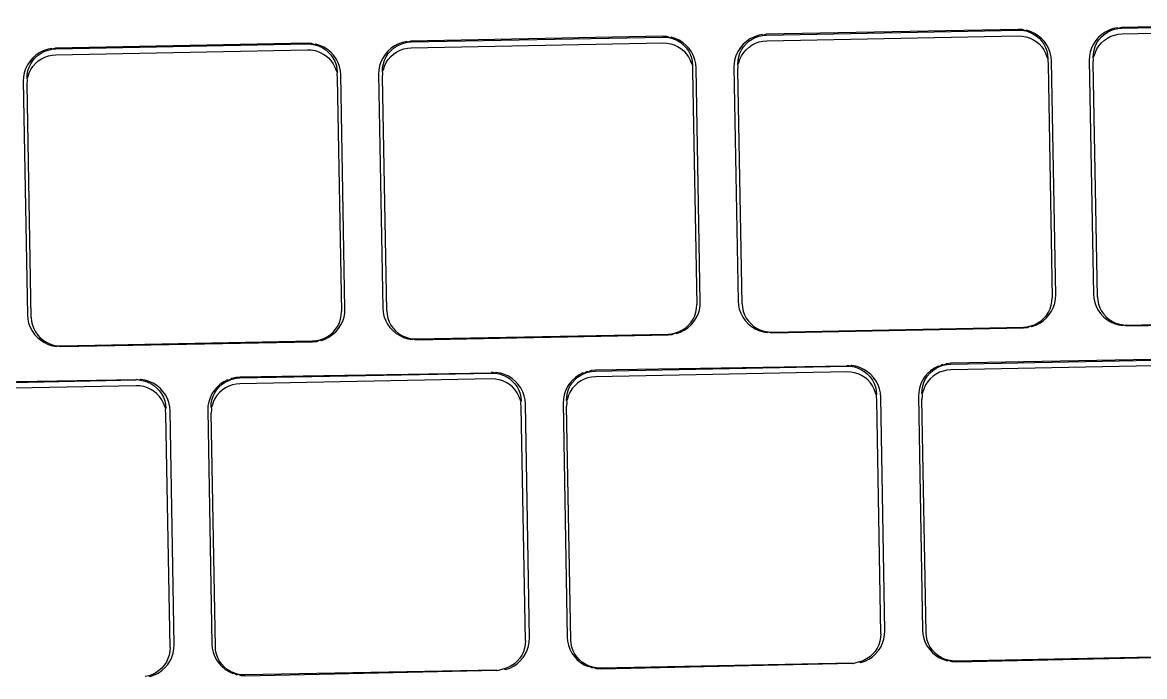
# Model space of a CAD drawing. Header units: millimetres. Extents: x -9564 to 100156, y -26854 to 24346.
# Drawn here: x 67026.3 to 67079, y -2997.9 to -2967.2 of the extents above; entities that cross this region are included whole.
import ezdxf

# ---------------------------------------------------------------- set-up
doc = ezdxf.new("R2010")
doc.units = ezdxf.units.MM
doc.header["$LTSCALE"] = 100
doc.layers.add('Muebles', color=112, linetype='Continuous')

msp = doc.modelspace()

# ---------------------------------------------------------------- linework, layer by layer
at = {"layer": 'Muebles'}
for p, q in [((67089.721, -2967.238), (67077.904, -2967.468)), ((67077.921, -2967.503), (67089.726, -2967.273)), ((67056.369, -2967.888), (67044.552, -2968.118)), ((67056.566, -2967.897), (67056.369, -2967.888)), ((67056.727, -2967.962), (67056.566, -2967.897)), ((67060.833, -2967.853), (67060.642, -2967.921)), ((67060.719, -2967.941), (67060.889, -2967.881)), ((67061.031, -2967.81), (67060.833, -2967.853)), ((67060.889, -2967.881), (67061.064, -2967.843)), ((67061.064, -2967.843), (67061.031, -2967.81)), ((67061.228, -2967.793), (67061.064, -2967.843)), ((67061.064, -2967.843), (67061.243, -2967.828)), ((67073.045, -2967.563), (67061.228, -2967.793)), ((67061.243, -2967.828), (67073.049, -2967.598)), ((67061.248, -2968.101), (67073.053, -2967.871)), ((67073.242, -2967.572), (67073.045, -2967.563)), ((67073.049, -2967.598), (67073.228, -2967.606)), ((67073.053, -2967.871), (67073.233, -2967.879)), ((67073.228, -2967.606), (67073.405, -2967.637)), ((67073.233, -2967.879), (67073.41, -2967.91)), ((67073.405, -2967.637), (67073.242, -2967.572)), ((67073.442, -2967.607), (67073.405, -2967.637)), ((67073.405, -2967.637), (67073.576, -2967.691)), ((67073.635, -2967.667), (67073.442, -2967.607)), ((67073.576, -2967.691), (67073.738, -2967.766)), ((67073.818, -2967.752), (67073.635, -2967.667)), ((67073.738, -2967.766), (67073.889, -2967.861)), ((67073.989, -2967.86), (67073.818, -2967.752)), ((67073.889, -2967.861), (67074.027, -2967.975)), ((67074.144, -2967.988), (67073.989, -2967.86)), ((67076.97, -2967.802), (67076.82, -2967.936)), ((67076.957, -2967.918), (67077.09, -2967.799)), ((67077.137, -2967.687), (67076.97, -2967.802)), ((67077.09, -2967.799), (67077.237, -2967.697)), ((67077.317, -2967.596), (67077.137, -2967.687)), ((67077.237, -2967.697), (67077.397, -2967.616)), ((67077.242, -2967.97), (67077.402, -2967.889)), ((67077.509, -2967.528), (67077.317, -2967.596)), ((67077.397, -2967.616), (67077.566, -2967.556)), ((67077.402, -2967.889), (67077.571, -2967.829)), ((67077.707, -2967.485), (67077.509, -2967.528)), ((67077.566, -2967.556), (67077.742, -2967.518)), ((67077.571, -2967.829), (67077.747, -2967.791)), ((67077.742, -2967.518), (67077.707, -2967.485)), ((67077.904, -2967.468), (67077.742, -2967.518)), ((67077.742, -2967.518), (67077.921, -2967.503)), ((67077.747, -2967.791), (67077.926, -2967.776)), ((67077.926, -2967.776), (67089.731, -2967.546)), ((67039.693, -2968.213), (67027.876, -2968.443)), ((67027.888, -2968.478), (67039.693, -2968.248)), ((67039.89, -2968.222), (67039.693, -2968.213)), ((67039.693, -2968.248), (67039.872, -2968.256)), ((67039.872, -2968.256), (67040.049, -2968.287)), ((67040.049, -2968.287), (67039.89, -2968.222)), ((67040.09, -2968.257), (67040.049, -2968.287)), ((67040.049, -2968.287), (67040.22, -2968.341)), ((67040.283, -2968.317), (67040.09, -2968.257)), ((67040.22, -2968.341), (67040.383, -2968.416)), ((67040.466, -2968.402), (67040.283, -2968.317)), ((67040.383, -2968.416), (67040.534, -2968.511)), ((67040.637, -2968.51), (67040.466, -2968.402)), ((67043.785, -2968.338), (67043.619, -2968.452)), ((67043.734, -2968.449), (67043.882, -2968.348)), ((67043.966, -2968.246), (67043.785, -2968.338)), ((67043.882, -2968.348), (67044.042, -2968.266)), ((67044.157, -2968.178), (67043.966, -2968.246)), ((67044.042, -2968.266), (67044.211, -2968.206)), ((67044.355, -2968.135), (67044.157, -2968.178)), ((67044.211, -2968.206), (67044.386, -2968.168)), ((67044.386, -2968.168), (67044.355, -2968.135)), ((67044.552, -2968.118), (67044.386, -2968.168)), ((67044.386, -2968.168), (67044.565, -2968.153)), ((67044.565, -2968.153), (67056.371, -2967.923)), ((67044.57, -2968.426), (67056.376, -2968.196)), ((67056.371, -2967.923), (67056.55, -2967.931)), ((67056.376, -2968.196), (67056.555, -2968.204)), ((67056.55, -2967.931), (67056.727, -2967.962)), ((67056.555, -2968.204), (67056.732, -2968.235)), ((67056.766, -2967.932), (67056.727, -2967.962)), ((67056.727, -2967.962), (67056.898, -2968.016)), ((67056.732, -2968.235), (67056.903, -2968.289)), ((67056.959, -2967.992), (67056.766, -2967.932)), ((67056.898, -2968.016), (67057.061, -2968.091)), ((67056.903, -2968.289), (67057.065, -2968.364)), ((67057.142, -2968.077), (67056.959, -2967.992)), ((67057.061, -2968.091), (67057.212, -2968.186)), ((67057.065, -2968.364), (67057.217, -2968.459)), ((67057.313, -2968.185), (67057.142, -2968.077)), ((67057.212, -2968.186), (67057.349, -2968.3)), ((67057.468, -2968.313), (67057.313, -2968.185)), ((67057.349, -2968.3), (67057.47, -2968.431)), ((67057.604, -2968.461), (67057.468, -2968.313)), ((67060.013, -2968.414), (67059.904, -2968.582)), ((67060.144, -2968.261), (67060.013, -2968.414)), ((67060.066, -2968.527), (67060.163, -2968.378)), ((67060.294, -2968.127), (67060.144, -2968.261)), ((67060.163, -2968.378), (67060.279, -2968.243)), ((67060.279, -2968.243), (67060.412, -2968.124)), ((67060.284, -2968.516), (67060.417, -2968.397)), ((67060.461, -2968.013), (67060.294, -2968.127)), ((67060.412, -2968.124), (67060.56, -2968.022)), ((67060.417, -2968.397), (67060.565, -2968.296)), ((67060.642, -2967.921), (67060.461, -2968.013)), ((67060.56, -2968.022), (67060.719, -2967.941)), ((67060.565, -2968.296), (67060.724, -2968.214)), ((67060.724, -2968.214), (67060.893, -2968.154)), ((67060.893, -2968.154), (67061.069, -2968.116)), ((67061.069, -2968.116), (67061.248, -2968.101)), ((67073.41, -2967.91), (67073.581, -2967.964)), ((67073.581, -2967.964), (67073.743, -2968.039)), ((67073.743, -2968.039), (67073.894, -2968.134)), ((67073.894, -2968.134), (67074.031, -2968.248)), ((67074.027, -2967.975), (67074.147, -2968.105)), ((67074.031, -2968.248), (67074.152, -2968.379)), ((67074.28, -2968.136), (67074.144, -2967.988)), ((67074.147, -2968.105), (67074.25, -2968.251)), ((67074.152, -2968.379), (67074.255, -2968.524)), ((67074.25, -2968.251), (67074.332, -2968.408)), ((67074.395, -2968.299), (67074.28, -2968.136)), ((67074.332, -2968.408), (67074.393, -2968.574)), ((67074.488, -2968.476), (67074.395, -2968.299)), ((67076.58, -2968.257), (67076.494, -2968.437)), ((67076.689, -2968.089), (67076.58, -2968.257)), ((67076.612, -2968.531), (67076.667, -2968.362)), ((67076.667, -2968.362), (67076.744, -2968.202)), ((67076.82, -2967.936), (67076.689, -2968.089)), ((67076.744, -2968.202), (67076.841, -2968.053)), ((67076.748, -2968.475), (67076.846, -2968.326)), ((67076.841, -2968.053), (67076.957, -2967.918)), ((67076.846, -2968.326), (67076.962, -2968.191)), ((67076.962, -2968.191), (67077.095, -2968.072)), ((67077.095, -2968.072), (67077.242, -2967.97)), ((67026.792, -2968.911), (67026.662, -2969.064)), ((67026.943, -2968.777), (67026.792, -2968.911)), ((67026.807, -2969.028), (67026.924, -2968.893)), ((67026.924, -2968.893), (67027.057, -2968.774)), ((67027.109, -2968.663), (67026.943, -2968.777)), ((67027.057, -2968.774), (67027.204, -2968.673)), ((67027.061, -2969.047), (67027.209, -2968.946)), ((67027.29, -2968.571), (67027.109, -2968.663)), ((67027.204, -2968.673), (67027.364, -2968.591)), ((67027.209, -2968.946), (67027.369, -2968.864)), ((67027.481, -2968.503), (67027.29, -2968.571)), ((67027.364, -2968.591), (67027.533, -2968.531)), ((67027.369, -2968.864), (67027.538, -2968.804)), ((67027.679, -2968.46), (67027.481, -2968.503)), ((67027.533, -2968.531), (67027.709, -2968.493)), ((67027.538, -2968.804), (67027.713, -2968.766)), ((67027.709, -2968.493), (67027.679, -2968.46)), ((67027.876, -2968.443), (67027.709, -2968.493)), ((67027.709, -2968.493), (67027.888, -2968.478)), ((67027.713, -2968.766), (67027.892, -2968.751)), ((67027.892, -2968.751), (67039.698, -2968.521)), ((67039.698, -2968.521), (67039.877, -2968.529)), ((67039.877, -2968.529), (67040.054, -2968.56)), ((67040.054, -2968.56), (67040.225, -2968.614)), ((67040.225, -2968.614), (67040.388, -2968.689)), ((67040.388, -2968.689), (67040.539, -2968.784)), ((67040.534, -2968.511), (67040.671, -2968.625)), ((67040.539, -2968.784), (67040.676, -2968.898)), ((67040.792, -2968.638), (67040.637, -2968.51)), ((67040.671, -2968.625), (67040.792, -2968.756)), ((67040.676, -2968.898), (67040.797, -2969.029)), ((67040.928, -2968.786), (67040.792, -2968.638)), ((67040.792, -2968.756), (67040.894, -2968.901)), ((67040.894, -2968.901), (67040.976, -2969.058)), ((67041.043, -2968.949), (67040.928, -2968.786)), ((67041.136, -2969.126), (67041.043, -2968.949)), ((67043.228, -2968.907), (67043.142, -2969.087)), ((67043.338, -2968.739), (67043.228, -2968.907)), ((67043.311, -2969.012), (67043.388, -2968.852)), ((67043.468, -2968.586), (67043.338, -2968.739)), ((67043.388, -2968.852), (67043.485, -2968.703)), ((67043.619, -2968.452), (67043.468, -2968.586)), ((67043.485, -2968.703), (67043.601, -2968.568)), ((67043.49, -2968.976), (67043.606, -2968.841)), ((67043.601, -2968.568), (67043.734, -2968.449)), ((67043.606, -2968.841), (67043.739, -2968.722)), ((67043.739, -2968.722), (67043.887, -2968.621)), ((67043.887, -2968.621), (67044.047, -2968.539)), ((67044.047, -2968.539), (67044.216, -2968.479)), ((67044.216, -2968.479), (67044.391, -2968.441)), ((67044.391, -2968.441), (67044.57, -2968.426)), ((67057.217, -2968.459), (67057.354, -2968.573)), ((67057.354, -2968.573), (67057.474, -2968.704)), ((67057.47, -2968.431), (67057.572, -2968.576)), ((67057.474, -2968.704), (67057.577, -2968.849)), ((67057.572, -2968.576), (67057.654, -2968.733)), ((67057.577, -2968.849), (67057.659, -2969.006)), ((67057.719, -2968.624), (67057.604, -2968.461)), ((67057.654, -2968.733), (67057.715, -2968.899)), ((67057.715, -2968.899), (67057.753, -2969.072)), ((67057.812, -2968.801), (67057.719, -2968.624)), ((67057.88, -2968.988), (67057.812, -2968.801)), ((67059.818, -2968.762), (67059.756, -2968.952)), ((67059.904, -2968.582), (67059.818, -2968.762)), ((67059.902, -2969.03), (67059.934, -2968.856)), ((67059.934, -2968.856), (67059.989, -2968.687)), ((67059.989, -2968.687), (67060.066, -2968.527)), ((67059.994, -2968.96), (67060.071, -2968.8)), ((67060.071, -2968.8), (67060.168, -2968.651)), ((67060.168, -2968.651), (67060.284, -2968.516)), ((67074.255, -2968.524), (67074.337, -2968.681)), ((67074.337, -2968.681), (67074.397, -2968.847)), ((67074.393, -2968.574), (67074.431, -2968.747)), ((67074.397, -2968.847), (67074.446, -2968.923)), ((67074.431, -2968.747), (67074.446, -2968.923)), ((67074.446, -2968.923), (67074.436, -2969.02)), ((67074.556, -2968.663), (67074.488, -2968.476)), ((67074.599, -2968.858), (67074.556, -2968.663)), ((67074.615, -2969.051), (67074.599, -2968.858)), ((67076.396, -2968.823), (67076.386, -2969.016)), ((67076.432, -2968.627), (67076.396, -2968.823)), ((67076.494, -2968.437), (67076.432, -2968.627)), ((67076.572, -2968.881), (67076.58, -2968.705)), ((67076.572, -2968.881), (67076.617, -2968.804)), ((67076.585, -2968.978), (67076.572, -2968.881)), ((67076.58, -2968.705), (67076.612, -2968.531)), ((67076.617, -2968.804), (67076.672, -2968.635)), ((67076.672, -2968.635), (67076.748, -2968.475)), ((67026.466, -2969.412), (67026.404, -2969.602)), ((67026.552, -2969.232), (67026.466, -2969.412)), ((67026.662, -2969.064), (67026.552, -2969.232)), ((67026.579, -2969.506), (67026.634, -2969.337)), ((67026.634, -2969.337), (67026.71, -2969.177)), ((67026.638, -2969.61), (67026.715, -2969.45)), ((67026.71, -2969.177), (67026.807, -2969.028)), ((67026.715, -2969.45), (67026.812, -2969.301)), ((67026.812, -2969.301), (67026.928, -2969.166)), ((67026.928, -2969.166), (67027.061, -2969.047)), ((67040.797, -2969.029), (67040.899, -2969.174)), ((67040.899, -2969.174), (67040.981, -2969.331)), ((67040.976, -2969.058), (67041.037, -2969.224)), ((67040.981, -2969.331), (67041.042, -2969.497)), ((67041.037, -2969.224), (67041.075, -2969.397)), ((67041.075, -2969.397), (67041.09, -2969.573)), ((67041.204, -2969.313), (67041.136, -2969.126)), ((67041.247, -2969.508), (67041.204, -2969.313)), ((67043.044, -2969.473), (67043.034, -2969.666)), ((67043.08, -2969.277), (67043.044, -2969.473)), ((67043.142, -2969.087), (67043.08, -2969.277)), ((67043.216, -2969.532), (67043.225, -2969.355)), ((67043.216, -2969.532), (67043.261, -2969.454)), ((67043.225, -2969.355), (67043.257, -2969.181)), ((67043.257, -2969.181), (67043.311, -2969.012)), ((67043.261, -2969.454), (67043.316, -2969.285)), ((67043.316, -2969.285), (67043.393, -2969.125)), ((67043.393, -2969.125), (67043.49, -2968.976)), ((67057.659, -2969.006), (67057.72, -2969.172)), ((67057.72, -2969.172), (67057.768, -2969.248)), ((67057.753, -2969.072), (67057.768, -2969.248)), ((67057.768, -2969.248), (67057.758, -2969.345)), ((67057.758, -2969.345), (67057.773, -2969.521)), ((67057.923, -2969.183), (67057.88, -2968.988)), ((67057.939, -2969.376), (67057.923, -2969.183)), ((67058.133, -2980.347), (67057.939, -2969.376)), ((67059.72, -2969.148), (67059.71, -2969.341)), ((67059.71, -2969.341), (67059.904, -2980.313)), ((67059.756, -2968.952), (67059.72, -2969.148)), ((67059.894, -2969.206), (67059.902, -2969.03)), ((67059.894, -2969.206), (67059.939, -2969.129)), ((67059.907, -2969.303), (67059.894, -2969.206)), ((67059.899, -2969.479), (67059.907, -2969.303)), ((67059.939, -2969.129), (67059.994, -2968.96)), ((67074.436, -2969.02), (67074.45, -2969.196)), ((67074.45, -2969.196), (67074.644, -2980.156)), ((67074.809, -2980.022), (67074.615, -2969.051)), ((67076.386, -2969.016), (67076.58, -2979.988)), ((67076.576, -2969.154), (67076.585, -2968.978)), ((67076.77, -2980.115), (67076.576, -2969.154)), ((67026.368, -2969.798), (67026.359, -2969.991)), ((67026.359, -2969.991), (67026.552, -2980.963)), ((67026.404, -2969.602), (67026.368, -2969.798)), ((67026.538, -2969.857), (67026.547, -2969.68)), ((67026.538, -2969.857), (67026.584, -2969.779)), ((67026.552, -2969.953), (67026.538, -2969.857)), ((67026.543, -2970.13), (67026.552, -2969.953)), ((67026.547, -2969.68), (67026.579, -2969.506)), ((67026.584, -2969.779), (67026.638, -2969.61)), ((67041.042, -2969.497), (67041.09, -2969.573)), ((67041.09, -2969.573), (67041.08, -2969.67)), ((67041.08, -2969.67), (67041.095, -2969.846)), ((67041.095, -2969.846), (67041.288, -2980.806)), ((67041.264, -2969.701), (67041.247, -2969.508)), ((67041.457, -2980.672), (67041.264, -2969.701)), ((67043.034, -2969.666), (67043.228, -2980.638)), ((67043.229, -2969.628), (67043.216, -2969.532)), ((67043.221, -2969.805), (67043.229, -2969.628)), ((67043.414, -2980.765), (67043.221, -2969.805)), ((67057.773, -2969.521), (67057.966, -2980.481)), ((67060.092, -2980.44), (67059.899, -2969.479)), ((67026.736, -2981.09), (67026.543, -2970.13)), ((67076.58, -2979.988), (67076.596, -2980.18)), ((67057.957, -2980.658), (67057.966, -2980.481)), ((67058.124, -2980.54), (67058.133, -2980.347)), ((67059.904, -2980.313), (67059.92, -2980.505)), ((67059.92, -2980.505), (67059.963, -2980.7)), ((67060.092, -2980.44), (67060.107, -2980.616)), ((67074.548, -2980.676), (67074.603, -2980.507)), ((67074.603, -2980.507), (67074.635, -2980.333)), ((67074.635, -2980.333), (67074.644, -2980.156)), ((67074.702, -2980.601), (67074.763, -2980.411)), ((67074.763, -2980.411), (67074.8, -2980.215)), ((67074.8, -2980.215), (67074.809, -2980.022)), ((67076.596, -2980.18), (67076.639, -2980.375)), ((67076.639, -2980.375), (67076.707, -2980.562)), ((67076.77, -2980.115), (67076.785, -2980.291)), ((67076.785, -2980.291), (67076.823, -2980.464)), ((67076.823, -2980.464), (67076.883, -2980.63)), ((67026.552, -2980.963), (67026.568, -2981.155)), ((67041.248, -2981.157), (67041.28, -2980.983)), ((67041.28, -2980.983), (67041.288, -2980.806)), ((67041.35, -2981.251), (67041.412, -2981.061)), ((67041.412, -2981.061), (67041.448, -2980.865)), ((67041.448, -2980.865), (67041.457, -2980.672)), ((67043.228, -2980.638), (67043.244, -2980.83)), ((67043.244, -2980.83), (67043.287, -2981.025)), ((67043.287, -2981.025), (67043.356, -2981.212)), ((67043.414, -2980.765), (67043.429, -2980.941)), ((67043.429, -2980.941), (67043.467, -2981.114)), ((67057.794, -2981.161), (67057.871, -2981.001)), ((67057.871, -2981.001), (67057.925, -2980.832)), ((67057.925, -2980.832), (67057.957, -2980.658)), ((67057.94, -2981.107), (67058.026, -2980.926)), ((67058.026, -2980.926), (67058.088, -2980.736)), ((67058.088, -2980.736), (67058.124, -2980.54)), ((67059.963, -2980.7), (67060.031, -2980.887)), ((67060.031, -2980.887), (67060.124, -2981.064)), ((67060.107, -2980.616), (67060.145, -2980.789)), ((67060.145, -2980.789), (67060.206, -2980.955)), ((67060.206, -2980.955), (67060.288, -2981.112)), ((67074.258, -2981.12), (67074.375, -2980.985)), ((67074.375, -2980.985), (67074.472, -2980.836)), ((67074.375, -2981.102), (67074.506, -2980.949)), ((67074.472, -2980.836), (67074.548, -2980.676)), ((67074.506, -2980.949), (67074.615, -2980.782)), ((67074.615, -2980.782), (67074.702, -2980.601)), ((67076.707, -2980.562), (67076.8, -2980.739)), ((67076.8, -2980.739), (67076.915, -2980.902)), ((67076.883, -2980.63), (67076.966, -2980.787)), ((67076.915, -2980.902), (67077.052, -2981.05)), ((67076.966, -2980.787), (67077.068, -2980.932)), ((67077.052, -2981.05), (67077.206, -2981.178)), ((67077.068, -2980.932), (67077.189, -2981.063)), ((67077.189, -2981.063), (67077.326, -2981.177)), ((67026.568, -2981.155), (67026.611, -2981.35)), ((67026.611, -2981.35), (67026.68, -2981.537)), ((67026.68, -2981.537), (67026.772, -2981.714)), ((67026.736, -2981.09), (67026.751, -2981.266)), ((67026.751, -2981.266), (67026.789, -2981.439)), ((67026.789, -2981.439), (67026.85, -2981.605)), ((67041.019, -2981.635), (67041.116, -2981.486)), ((67041.116, -2981.486), (67041.193, -2981.326)), ((67041.154, -2981.6), (67041.264, -2981.432)), ((67041.193, -2981.326), (67041.248, -2981.157)), ((67041.264, -2981.432), (67041.35, -2981.251)), ((67043.356, -2981.212), (67043.448, -2981.389)), ((67043.448, -2981.389), (67043.564, -2981.553)), ((67043.467, -2981.114), (67043.528, -2981.28)), ((67043.528, -2981.28), (67043.61, -2981.437)), ((67043.564, -2981.553), (67043.7, -2981.7)), ((67043.61, -2981.437), (67043.712, -2981.582)), ((67043.712, -2981.582), (67043.833, -2981.713)), ((67057.3, -2981.665), (67057.448, -2981.564)), ((67057.382, -2981.676), (67057.549, -2981.561)), ((67057.448, -2981.564), (67057.581, -2981.445)), ((67057.549, -2981.561), (67057.699, -2981.427)), ((67057.581, -2981.445), (67057.697, -2981.31)), ((67057.697, -2981.31), (67057.794, -2981.161)), ((67057.699, -2981.427), (67057.83, -2981.274)), ((67057.83, -2981.274), (67057.94, -2981.107)), ((67060.124, -2981.064), (67060.24, -2981.227)), ((67060.24, -2981.227), (67060.376, -2981.375)), ((67060.288, -2981.112), (67060.39, -2981.257)), ((67060.376, -2981.375), (67060.53, -2981.503)), ((67060.39, -2981.257), (67060.511, -2981.388)), ((67060.511, -2981.388), (67060.648, -2981.502)), ((67060.53, -2981.503), (67060.701, -2981.611)), ((67060.648, -2981.502), (67060.799, -2981.597)), ((67061.475, -2981.8), (67073.292, -2981.57)), ((67061.489, -2981.765), (67073.294, -2981.535)), ((67073.292, -2981.57), (67073.488, -2981.553)), ((67073.294, -2981.535), (67073.473, -2981.52)), ((67073.473, -2981.52), (67073.649, -2981.482)), ((67073.488, -2981.553), (67073.649, -2981.482)), ((67073.649, -2981.482), (67073.818, -2981.422)), ((67073.649, -2981.482), (67073.687, -2981.51)), ((67073.687, -2981.51), (67073.878, -2981.442)), ((67073.818, -2981.422), (67073.978, -2981.34)), ((67073.878, -2981.442), (67074.058, -2981.351)), ((67073.978, -2981.34), (67074.125, -2981.239)), ((67074.058, -2981.351), (67074.225, -2981.236)), ((67074.125, -2981.239), (67074.258, -2981.12)), ((67074.225, -2981.236), (67074.375, -2981.102)), ((67077.206, -2981.178), (67077.377, -2981.286)), ((67077.326, -2981.177), (67077.477, -2981.272)), ((67077.377, -2981.286), (67077.56, -2981.371)), ((67077.477, -2981.272), (67077.639, -2981.347)), ((67077.56, -2981.371), (67077.754, -2981.431)), ((67077.639, -2981.347), (67077.811, -2981.401)), ((67077.754, -2981.431), (67077.954, -2981.466)), ((67077.811, -2981.401), (67077.987, -2981.432)), ((67077.954, -2981.466), (67077.987, -2981.432)), ((67077.987, -2981.432), (67078.167, -2981.44)), ((67077.987, -2981.432), (67078.151, -2981.475)), ((67078.151, -2981.475), (67089.968, -2981.245)), ((67078.167, -2981.44), (67089.972, -2981.21)), ((67026.772, -2981.714), (67026.888, -2981.878)), ((67026.85, -2981.605), (67026.932, -2981.762)), ((67026.888, -2981.878), (67027.024, -2982.025)), ((67026.932, -2981.762), (67027.035, -2981.907)), ((67027.024, -2982.025), (67027.179, -2982.153)), ((67027.035, -2981.907), (67027.155, -2982.038)), ((67027.155, -2982.038), (67027.293, -2982.152)), ((67040.293, -2982.132), (67040.463, -2982.072)), ((67040.335, -2982.161), (67040.526, -2982.093)), ((67040.463, -2982.072), (67040.622, -2981.99)), ((67040.526, -2982.093), (67040.706, -2982.001)), ((67040.622, -2981.99), (67040.77, -2981.889)), ((67040.706, -2982.001), (67040.873, -2981.887)), ((67040.77, -2981.889), (67040.903, -2981.77)), ((67040.873, -2981.887), (67041.023, -2981.752)), ((67040.903, -2981.77), (67041.019, -2981.635)), ((67041.023, -2981.752), (67041.154, -2981.6)), ((67043.7, -2981.7), (67043.854, -2981.828)), ((67043.833, -2981.713), (67043.97, -2981.827)), ((67043.854, -2981.828), (67044.025, -2981.936)), ((67043.97, -2981.827), (67044.121, -2981.922)), ((67044.025, -2981.936), (67044.209, -2982.021)), ((67044.121, -2981.922), (67044.284, -2981.997)), ((67044.209, -2982.021), (67044.402, -2982.081)), ((67044.284, -2981.997), (67044.455, -2982.051)), ((67044.402, -2982.081), (67044.602, -2982.116)), ((67044.455, -2982.051), (67044.632, -2982.082)), ((67044.602, -2982.116), (67044.632, -2982.082)), ((67044.632, -2982.082), (67044.811, -2982.09)), ((67044.632, -2982.082), (67044.799, -2982.125)), ((67044.799, -2982.125), (67056.616, -2981.895)), ((67044.811, -2982.09), (67056.617, -2981.86)), ((67056.616, -2981.895), (67056.812, -2981.878)), ((67056.617, -2981.86), (67056.796, -2981.845)), ((67056.796, -2981.845), (67056.971, -2981.807)), ((67056.812, -2981.878), (67056.971, -2981.807)), ((67056.971, -2981.807), (67057.14, -2981.747)), ((67056.971, -2981.807), (67057.011, -2981.835)), ((67057.011, -2981.835), (67057.202, -2981.768)), ((67057.14, -2981.747), (67057.3, -2981.665)), ((67057.202, -2981.768), (67057.382, -2981.676)), ((67060.701, -2981.611), (67060.885, -2981.696)), ((67060.799, -2981.597), (67060.962, -2981.672)), ((67060.885, -2981.696), (67061.078, -2981.756)), ((67060.962, -2981.672), (67061.133, -2981.726)), ((67061.078, -2981.756), (67061.278, -2981.791)), ((67061.133, -2981.726), (67061.31, -2981.757)), ((67061.278, -2981.791), (67061.31, -2981.757)), ((67061.31, -2981.757), (67061.489, -2981.765)), ((67061.31, -2981.757), (67061.475, -2981.8)), ((67027.179, -2982.153), (67027.349, -2982.261)), ((67027.293, -2982.152), (67027.444, -2982.247)), ((67027.349, -2982.261), (67027.533, -2982.346)), ((67027.444, -2982.247), (67027.606, -2982.322)), ((67027.533, -2982.346), (67027.726, -2982.406)), ((67027.606, -2982.322), (67027.777, -2982.376)), ((67027.726, -2982.406), (67027.926, -2982.441)), ((67027.777, -2982.376), (67027.954, -2982.407)), ((67027.926, -2982.441), (67027.954, -2982.407)), ((67027.954, -2982.407), (67028.133, -2982.415)), ((67027.954, -2982.407), (67028.123, -2982.45)), ((67028.123, -2982.45), (67039.94, -2982.22)), ((67028.133, -2982.415), (67039.939, -2982.185)), ((67039.939, -2982.185), (67040.118, -2982.17)), ((67039.94, -2982.22), (67040.136, -2982.203)), ((67040.118, -2982.17), (67040.293, -2982.132)), ((67040.136, -2982.203), (67040.293, -2982.132)), ((67040.293, -2982.132), (67040.335, -2982.161)), ((67069.879, -2983.27), (67081.685, -2983.04)), ((67081.705, -2983.004), (67069.888, -2983.234)), ((67036.524, -2983.92), (67048.329, -2983.69)), ((67048.329, -2983.69), (67036.536, -2983.885)), ((67048.353, -2983.654), (67048.329, -2983.69)), ((67048.329, -2983.69), (67048.509, -2983.698)), ((67048.509, -2983.698), (67048.353, -2983.654)), ((67048.55, -2983.663), (67048.509, -2983.698)), ((67048.75, -2983.698), (67048.55, -2983.663)), ((67052.625, -2983.687), (67052.445, -2983.779)), ((67052.678, -2983.708), (67052.625, -2983.687)), ((67052.817, -2983.619), (67052.678, -2983.708)), ((67052.678, -2983.708), (67052.847, -2983.648)), ((67052.847, -2983.648), (67052.817, -2983.619)), ((67053.015, -2983.576), (67052.847, -2983.648)), ((67052.847, -2983.648), (67053.023, -2983.61)), ((67053.212, -2983.559), (67053.015, -2983.576)), ((67053.023, -2983.61), (67053.202, -2983.595)), ((67053.202, -2983.595), (67065.007, -2983.365)), ((67065.012, -2983.638), (67053.206, -2983.868)), ((67065.007, -2983.365), (67053.212, -2983.559)), ((67065.029, -2983.329), (67065.007, -2983.365)), ((67065.007, -2983.365), (67065.187, -2983.373)), ((67065.191, -2983.646), (67065.012, -2983.638)), ((67065.187, -2983.373), (67065.029, -2983.329)), ((67065.226, -2983.338), (67065.187, -2983.373)), ((67065.187, -2983.373), (67065.363, -2983.404)), ((67065.368, -2983.677), (67065.191, -2983.646)), ((67065.425, -2983.373), (67065.226, -2983.338)), ((67065.363, -2983.404), (67065.534, -2983.457)), ((67065.539, -2983.73), (67065.368, -2983.677)), ((67065.619, -2983.434), (67065.425, -2983.373)), ((67065.534, -2983.457), (67065.697, -2983.532)), ((67065.802, -2983.518), (67065.619, -2983.434)), ((67065.697, -2983.532), (67065.848, -2983.628)), ((67065.973, -2983.626), (67065.802, -2983.518)), ((67065.848, -2983.628), (67065.985, -2983.742)), ((67066.128, -2983.755), (67065.973, -2983.626)), ((67068.799, -2983.82), (67068.915, -2983.684)), ((67068.954, -2983.568), (67068.804, -2983.702)), ((67068.915, -2983.684), (67069.048, -2983.565)), ((67069.121, -2983.454), (67068.954, -2983.568)), ((67069.048, -2983.565), (67069.196, -2983.464)), ((67069.301, -2983.362), (67069.121, -2983.454)), ((67069.196, -2983.464), (67069.356, -2983.383)), ((67069.361, -2983.656), (67069.201, -2983.737)), ((67069.356, -2983.383), (67069.301, -2983.362)), ((67069.493, -2983.294), (67069.356, -2983.383)), ((67069.356, -2983.383), (67069.525, -2983.323)), ((67069.53, -2983.596), (67069.361, -2983.656)), ((67069.525, -2983.323), (67069.493, -2983.294)), ((67069.691, -2983.251), (67069.525, -2983.323)), ((67069.525, -2983.323), (67069.7, -2983.285)), ((67069.705, -2983.558), (67069.53, -2983.596)), ((67069.888, -2983.234), (67069.691, -2983.251)), ((67069.7, -2983.285), (67069.879, -2983.27)), ((67069.884, -2983.543), (67069.705, -2983.558)), ((67081.69, -2983.313), (67069.884, -2983.543)), ((67019.846, -2984.245), (67031.652, -2984.015)), ((67031.652, -2984.015), (67019.86, -2984.21)), ((67031.652, -2984.015), (67031.677, -2983.979)), ((67031.677, -2983.979), (67031.831, -2984.023)), ((67031.874, -2983.988), (67031.831, -2984.023)), ((67031.831, -2984.023), (67032.008, -2984.054)), ((67032.074, -2984.023), (67031.874, -2983.988)), ((67032.008, -2984.054), (67032.179, -2984.107)), ((67032.267, -2984.084), (67032.074, -2984.023)), ((67032.179, -2984.107), (67032.341, -2984.182)), ((67032.45, -2984.168), (67032.267, -2984.084)), ((67032.341, -2984.182), (67032.492, -2984.278)), ((67032.621, -2984.276), (67032.45, -2984.168)), ((67035.602, -2984.218), (67035.452, -2984.352)), ((67035.56, -2984.335), (67035.693, -2984.215)), ((67035.769, -2984.104), (67035.602, -2984.218)), ((67035.693, -2984.215), (67035.84, -2984.114)), ((67035.95, -2984.012), (67035.769, -2984.104)), ((67035.84, -2984.114), (67036, -2984.033)), ((67036, -2984.033), (67035.95, -2984.012)), ((67036.141, -2983.944), (67036, -2984.033)), ((67036, -2984.033), (67036.169, -2983.973)), ((67036.339, -2983.901), (67036.141, -2983.944)), ((67036.169, -2983.973), (67036.345, -2983.935)), ((67036.35, -2984.208), (67036.174, -2984.246)), ((67036.536, -2983.885), (67036.339, -2983.901)), ((67036.345, -2983.935), (67036.524, -2983.92)), ((67036.529, -2984.193), (67036.35, -2984.208)), ((67048.334, -2983.963), (67036.529, -2984.193)), ((67048.514, -2983.971), (67048.334, -2983.963)), ((67048.509, -2983.698), (67048.686, -2983.729)), ((67048.69, -2984.002), (67048.514, -2983.971)), ((67048.686, -2983.729), (67048.857, -2983.782)), ((67048.861, -2984.055), (67048.69, -2984.002)), ((67048.943, -2983.759), (67048.75, -2983.698)), ((67048.857, -2983.782), (67049.019, -2983.857)), ((67049.024, -2984.13), (67048.861, -2984.055)), ((67049.126, -2983.843), (67048.943, -2983.759)), ((67049.019, -2983.857), (67049.17, -2983.953)), ((67049.175, -2984.226), (67049.024, -2984.13)), ((67049.297, -2983.951), (67049.126, -2983.843)), ((67049.17, -2983.953), (67049.307, -2984.067)), ((67049.452, -2984.08), (67049.297, -2983.951)), ((67049.307, -2984.067), (67049.428, -2984.197)), ((67049.428, -2984.197), (67049.53, -2984.342)), ((67049.588, -2984.227), (67049.452, -2984.08)), ((67051.997, -2984.18), (67051.888, -2984.348)), ((67052.128, -2984.027), (67051.997, -2984.18)), ((67052.024, -2984.294), (67052.122, -2984.145)), ((67052.122, -2984.145), (67052.238, -2984.01)), ((67052.278, -2983.893), (67052.128, -2984.027)), ((67052.238, -2984.01), (67052.371, -2983.89)), ((67052.375, -2984.163), (67052.242, -2984.283)), ((67052.445, -2983.779), (67052.278, -2983.893)), ((67052.371, -2983.89), (67052.518, -2983.789)), ((67052.523, -2984.062), (67052.375, -2984.163)), ((67052.518, -2983.789), (67052.678, -2983.708)), ((67052.683, -2983.981), (67052.523, -2984.062)), ((67052.852, -2983.921), (67052.683, -2983.981)), ((67053.027, -2983.883), (67052.852, -2983.921)), ((67053.206, -2983.868), (67053.027, -2983.883)), ((67065.702, -2983.805), (67065.539, -2983.73)), ((67065.853, -2983.901), (67065.702, -2983.805)), ((67065.99, -2984.015), (67065.853, -2983.901)), ((67065.985, -2983.742), (67066.106, -2983.872)), ((67066.111, -2984.145), (67065.99, -2984.015)), ((67066.106, -2983.872), (67066.208, -2984.017)), ((67066.213, -2984.29), (67066.111, -2984.145)), ((67066.264, -2983.902), (67066.128, -2983.755)), ((67066.208, -2984.017), (67066.29, -2984.174)), ((67066.379, -2984.065), (67066.264, -2983.902)), ((67066.29, -2984.174), (67066.351, -2984.341)), ((67066.472, -2984.242), (67066.379, -2984.065)), ((67068.477, -2984.203), (67068.416, -2984.393)), ((67068.564, -2984.023), (67068.477, -2984.203)), ((67068.673, -2983.855), (67068.564, -2984.023)), ((67068.571, -2984.297), (67068.625, -2984.129)), ((67068.625, -2984.129), (67068.702, -2983.969)), ((67068.804, -2983.702), (67068.673, -2983.855)), ((67068.702, -2983.969), (67068.799, -2983.82)), ((67068.804, -2984.093), (67068.707, -2984.242)), ((67068.92, -2983.957), (67068.804, -2984.093)), ((67069.053, -2983.838), (67068.92, -2983.957)), ((67069.201, -2983.737), (67069.053, -2983.838)), ((67031.656, -2984.288), (67019.851, -2984.518)), ((67031.836, -2984.296), (67031.656, -2984.288)), ((67032.013, -2984.327), (67031.836, -2984.296)), ((67032.184, -2984.38), (67032.013, -2984.327)), ((67032.346, -2984.456), (67032.184, -2984.38)), ((67032.497, -2984.551), (67032.346, -2984.456)), ((67032.492, -2984.278), (67032.63, -2984.392)), ((67032.634, -2984.665), (67032.497, -2984.551)), ((67032.776, -2984.405), (67032.621, -2984.276)), ((67032.63, -2984.392), (67032.75, -2984.522)), ((67032.755, -2984.795), (67032.634, -2984.665)), ((67032.75, -2984.522), (67032.853, -2984.667)), ((67032.912, -2984.552), (67032.776, -2984.405)), ((67032.853, -2984.667), (67032.935, -2984.824)), ((67033.027, -2984.715), (67032.912, -2984.552)), ((67033.12, -2984.892), (67033.027, -2984.715)), ((67035.212, -2984.673), (67035.126, -2984.853)), ((67035.322, -2984.505), (67035.212, -2984.673)), ((67035.27, -2984.779), (67035.347, -2984.619)), ((67035.452, -2984.352), (67035.322, -2984.505)), ((67035.347, -2984.619), (67035.444, -2984.47)), ((67035.449, -2984.743), (67035.351, -2984.892)), ((67035.444, -2984.47), (67035.56, -2984.335)), ((67035.565, -2984.608), (67035.449, -2984.743)), ((67035.698, -2984.488), (67035.565, -2984.608)), ((67035.845, -2984.387), (67035.698, -2984.488)), ((67036.005, -2984.306), (67035.845, -2984.387)), ((67036.174, -2984.246), (67036.005, -2984.306)), ((67049.312, -2984.34), (67049.175, -2984.226)), ((67049.433, -2984.47), (67049.312, -2984.34)), ((67049.535, -2984.615), (67049.433, -2984.47)), ((67049.53, -2984.342), (67049.613, -2984.499)), ((67049.618, -2984.772), (67049.535, -2984.615)), ((67049.703, -2984.39), (67049.588, -2984.227)), ((67049.613, -2984.499), (67049.673, -2984.666)), ((67049.673, -2984.666), (67049.712, -2984.838)), ((67049.796, -2984.567), (67049.703, -2984.39)), ((67049.864, -2984.755), (67049.796, -2984.567)), ((67051.74, -2984.718), (67051.704, -2984.914)), ((67051.802, -2984.528), (67051.74, -2984.718)), ((67051.888, -2984.348), (67051.802, -2984.528)), ((67051.861, -2984.797), (67051.893, -2984.622)), ((67051.893, -2984.622), (67051.948, -2984.454)), ((67051.952, -2984.727), (67051.898, -2984.895)), ((67051.948, -2984.454), (67052.024, -2984.294)), ((67052.029, -2984.567), (67051.952, -2984.727)), ((67052.126, -2984.418), (67052.029, -2984.567)), ((67052.242, -2984.283), (67052.126, -2984.418)), ((67066.295, -2984.447), (67066.213, -2984.29)), ((67066.356, -2984.614), (67066.295, -2984.447)), ((67066.351, -2984.341), (67066.389, -2984.513)), ((67066.404, -2984.69), (67066.356, -2984.614)), ((67066.389, -2984.513), (67066.404, -2984.69)), ((67066.394, -2984.786), (67066.404, -2984.69)), ((67066.54, -2984.429), (67066.472, -2984.242)), ((67066.583, -2984.624), (67066.54, -2984.429)), ((67066.599, -2984.817), (67066.583, -2984.624)), ((67068.38, -2984.589), (67068.37, -2984.782)), ((67068.416, -2984.393), (67068.38, -2984.589)), ((67068.53, -2984.648), (67068.539, -2984.471)), ((67068.575, -2984.57), (67068.53, -2984.648)), ((67068.53, -2984.648), (67068.543, -2984.744)), ((67068.543, -2984.744), (67068.535, -2984.921)), ((67068.539, -2984.471), (67068.571, -2984.297)), ((67068.63, -2984.402), (67068.575, -2984.57)), ((67068.707, -2984.242), (67068.63, -2984.402)), ((67032.858, -2984.94), (67032.755, -2984.795)), ((67032.94, -2985.097), (67032.858, -2984.94)), ((67032.935, -2984.824), (67032.996, -2984.991)), ((67033, -2985.264), (67032.94, -2985.097)), ((67032.996, -2984.991), (67033.034, -2985.163)), ((67033.049, -2985.34), (67033, -2985.264)), ((67033.034, -2985.163), (67033.049, -2985.34)), ((67033.188, -2985.08), (67033.12, -2984.892)), ((67033.231, -2985.274), (67033.188, -2985.08)), ((67033.247, -2985.467), (67033.231, -2985.274)), ((67035.028, -2985.239), (67035.018, -2985.432)), ((67035.064, -2985.043), (67035.028, -2985.239)), ((67035.126, -2984.853), (67035.064, -2985.043)), ((67035.175, -2985.298), (67035.183, -2985.122)), ((67035.22, -2985.221), (67035.175, -2985.298)), ((67035.183, -2985.122), (67035.215, -2984.947)), ((67035.215, -2984.947), (67035.27, -2984.779)), ((67035.275, -2985.052), (67035.22, -2985.221)), ((67035.351, -2984.892), (67035.275, -2985.052)), ((67049.678, -2984.939), (67049.618, -2984.772)), ((67049.726, -2985.015), (67049.678, -2984.939)), ((67049.712, -2984.838), (67049.726, -2985.015)), ((67049.716, -2985.111), (67049.726, -2985.015)), ((67049.731, -2985.288), (67049.716, -2985.111)), ((67049.907, -2984.949), (67049.864, -2984.755)), ((67049.923, -2985.142), (67049.907, -2984.949)), ((67050.117, -2996.113), (67049.923, -2985.142)), ((67051.704, -2984.914), (67051.694, -2985.107)), ((67051.694, -2985.107), (67051.888, -2996.079)), ((67051.852, -2984.973), (67051.861, -2984.797)), ((67051.898, -2984.895), (67051.852, -2984.973)), ((67051.852, -2984.973), (67051.866, -2985.07)), ((67051.866, -2985.07), (67051.857, -2985.246)), ((67052.05, -2996.207), (67051.857, -2985.246)), ((67066.409, -2984.963), (67066.394, -2984.786)), ((67066.602, -2995.923), (67066.409, -2984.963)), ((67066.793, -2995.788), (67066.599, -2984.817)), ((67068.37, -2984.782), (67068.564, -2995.754)), ((67068.728, -2995.882), (67068.535, -2984.921)), ((67033.039, -2985.437), (67033.049, -2985.34)), ((67033.053, -2985.613), (67033.039, -2985.437)), ((67033.247, -2996.573), (67033.053, -2985.613)), ((67033.441, -2996.438), (67033.247, -2985.467)), ((67035.018, -2985.432), (67035.212, -2996.404)), ((67035.175, -2985.298), (67035.188, -2985.395)), ((67035.188, -2985.395), (67035.179, -2985.571)), ((67035.373, -2996.532), (67035.179, -2985.571)), ((67049.925, -2996.248), (67049.731, -2985.288)), ((67066.783, -2995.982), (67066.793, -2995.788)), ((67068.564, -2995.754), (67068.58, -2995.947)), ((67049.925, -2996.248), (67049.916, -2996.425)), ((67050.072, -2996.503), (67050.108, -2996.307)), ((67050.108, -2996.307), (67050.117, -2996.113)), ((67051.888, -2996.079), (67051.904, -2996.272)), ((67051.904, -2996.272), (67051.947, -2996.466)), ((67052.065, -2996.383), (67052.05, -2996.207)), ((67066.562, -2996.274), (67066.507, -2996.442)), ((67066.594, -2996.1), (67066.562, -2996.274)), ((67066.602, -2995.923), (67066.594, -2996.1)), ((67066.686, -2996.367), (67066.747, -2996.178)), ((67066.747, -2996.178), (67066.783, -2995.982)), ((67068.58, -2995.947), (67068.623, -2996.141)), ((67068.623, -2996.141), (67068.691, -2996.328)), ((67068.691, -2996.328), (67068.784, -2996.505)), ((67068.743, -2996.058), (67068.728, -2995.882)), ((67068.781, -2996.23), (67068.743, -2996.058)), ((67068.842, -2996.397), (67068.781, -2996.23)), ((67033.238, -2996.75), (67033.206, -2996.924)), ((67033.247, -2996.573), (67033.238, -2996.75)), ((67033.334, -2997.017), (67033.396, -2996.828)), ((67033.396, -2996.828), (67033.432, -2996.632)), ((67033.432, -2996.632), (67033.441, -2996.438)), ((67035.212, -2996.404), (67035.228, -2996.597)), ((67035.228, -2996.597), (67035.271, -2996.791)), ((67035.271, -2996.791), (67035.34, -2996.978)), ((67035.388, -2996.708), (67035.373, -2996.532)), ((67035.426, -2996.881), (67035.388, -2996.708)), ((67049.829, -2996.767), (67049.752, -2996.927)), ((67049.884, -2996.599), (67049.829, -2996.767)), ((67049.916, -2996.425), (67049.884, -2996.599)), ((67049.923, -2996.873), (67050.01, -2996.692)), ((67050.01, -2996.692), (67050.072, -2996.503)), ((67051.947, -2996.466), (67052.015, -2996.653)), ((67052.015, -2996.653), (67052.108, -2996.83)), ((67052.103, -2996.556), (67052.065, -2996.383)), ((67052.164, -2996.722), (67052.103, -2996.556)), ((67052.108, -2996.83), (67052.223, -2996.994)), ((67052.246, -2996.879), (67052.164, -2996.722)), ((67066.333, -2996.751), (67066.217, -2996.887)), ((67066.43, -2996.602), (67066.333, -2996.751)), ((67066.359, -2996.868), (67066.49, -2996.716)), ((67066.507, -2996.442), (67066.43, -2996.602)), ((67066.49, -2996.716), (67066.599, -2996.548)), ((67066.599, -2996.548), (67066.686, -2996.367)), ((67068.784, -2996.505), (67068.899, -2996.669)), ((67068.924, -2996.554), (67068.842, -2996.397)), ((67068.899, -2996.669), (67069.036, -2996.816)), ((67069.026, -2996.699), (67068.924, -2996.554)), ((67069.147, -2996.829), (67069.026, -2996.699)), ((67069.036, -2996.816), (67069.19, -2996.945)), ((67069.284, -2996.943), (67069.147, -2996.829)), ((67033.075, -2997.253), (67032.978, -2997.402)), ((67033.007, -2997.518), (67033.138, -2997.366)), ((67033.151, -2997.092), (67033.075, -2997.253)), ((67033.138, -2997.366), (67033.248, -2997.198)), ((67033.206, -2996.924), (67033.151, -2997.092)), ((67033.248, -2997.198), (67033.334, -2997.017)), ((67035.34, -2996.978), (67035.432, -2997.155)), ((67035.486, -2997.047), (67035.426, -2996.881)), ((67035.432, -2997.155), (67035.548, -2997.319)), ((67035.569, -2997.204), (67035.486, -2997.047)), ((67035.548, -2997.319), (67035.684, -2997.466)), ((67035.671, -2997.349), (67035.569, -2997.204)), ((67035.792, -2997.48), (67035.671, -2997.349)), ((67049.406, -2997.331), (67049.259, -2997.432)), ((67049.366, -2997.442), (67049.533, -2997.328)), ((67049.539, -2997.212), (67049.406, -2997.331)), ((67049.533, -2997.328), (67049.683, -2997.193)), ((67049.655, -2997.076), (67049.539, -2997.212)), ((67049.752, -2996.927), (67049.655, -2997.076)), ((67049.683, -2997.193), (67049.814, -2997.041)), ((67049.814, -2997.041), (67049.923, -2996.873)), ((67052.223, -2996.994), (67052.36, -2997.141)), ((67052.349, -2997.024), (67052.246, -2996.879)), ((67052.47, -2997.155), (67052.349, -2997.024)), ((67052.36, -2997.141), (67052.514, -2997.27)), ((67052.607, -2997.269), (67052.47, -2997.155)), ((67052.514, -2997.27), (67052.685, -2997.377)), ((67052.758, -2997.364), (67052.607, -2997.269)), ((67052.685, -2997.377), (67052.869, -2997.462)), ((67052.92, -2997.439), (67052.758, -2997.364)), ((67065.253, -2997.301), (67053.448, -2997.532)), ((67053.459, -2997.566), (67065.253, -2997.301)), ((67065.282, -2997.336), (67065.253, -2997.301)), ((67065.432, -2997.286), (67065.282, -2997.336)), ((67065.608, -2997.248), (67065.432, -2997.286)), ((67065.777, -2997.188), (67065.608, -2997.248)), ((67065.608, -2997.248), (67065.665, -2997.279)), ((67065.665, -2997.279), (67065.862, -2997.209)), ((67065.936, -2997.107), (67065.777, -2997.188)), ((67065.862, -2997.209), (67066.042, -2997.117)), ((67066.084, -2997.006), (67065.936, -2997.107)), ((67066.042, -2997.117), (67066.209, -2997.003)), ((67066.217, -2996.887), (67066.084, -2997.006)), ((67066.209, -2997.003), (67066.359, -2996.868)), ((67069.19, -2996.945), (67069.361, -2997.052)), ((67069.435, -2997.039), (67069.284, -2996.943)), ((67069.361, -2997.052), (67069.544, -2997.137)), ((67069.598, -2997.114), (67069.435, -2997.039)), ((67069.544, -2997.137), (67069.738, -2997.197)), ((67069.769, -2997.167), (67069.598, -2997.114)), ((67069.738, -2997.197), (67069.769, -2997.167)), ((67069.946, -2997.198), (67069.769, -2997.167)), ((67069.769, -2997.167), (67069.938, -2997.232)), ((67069.938, -2997.232), (67070.135, -2997.241)), ((67070.125, -2997.206), (67069.946, -2997.198)), ((67081.931, -2996.976), (67070.125, -2997.206)), ((67070.135, -2997.241), (67081.931, -2996.976)), ((67032.252, -2997.899), (67032.076, -2997.937)), ((67032.421, -2997.838), (67032.252, -2997.899)), ((67032.252, -2997.899), (67032.313, -2997.929)), ((67032.313, -2997.929), (67032.51, -2997.859)), ((67032.581, -2997.757), (67032.421, -2997.838)), ((67032.51, -2997.859), (67032.69, -2997.767)), ((67032.728, -2997.656), (67032.581, -2997.757)), ((67032.69, -2997.767), (67032.857, -2997.653)), ((67032.861, -2997.537), (67032.728, -2997.656)), ((67032.857, -2997.653), (67033.007, -2997.518)), ((67032.978, -2997.402), (67032.861, -2997.537)), ((67035.684, -2997.466), (67035.838, -2997.595)), ((67035.929, -2997.594), (67035.792, -2997.48)), ((67035.838, -2997.595), (67036.009, -2997.702)), ((67036.08, -2997.689), (67035.929, -2997.594)), ((67036.009, -2997.702), (67036.193, -2997.787)), ((67036.242, -2997.764), (67036.08, -2997.689)), ((67036.193, -2997.787), (67036.242, -2997.764)), ((67036.414, -2997.818), (67036.242, -2997.764)), ((67036.242, -2997.764), (67036.386, -2997.847)), ((67036.386, -2997.847), (67036.414, -2997.818)), ((67036.59, -2997.849), (67036.414, -2997.818)), ((67036.414, -2997.818), (67036.586, -2997.883)), ((67036.586, -2997.883), (67036.783, -2997.891)), ((67036.77, -2997.857), (67036.59, -2997.849)), ((67048.575, -2997.627), (67036.77, -2997.857)), ((67036.783, -2997.891), (67048.575, -2997.627)), ((67048.606, -2997.661), (67048.575, -2997.627)), ((67048.754, -2997.611), (67048.606, -2997.661)), ((67048.93, -2997.574), (67048.754, -2997.611)), ((67049.099, -2997.513), (67048.93, -2997.574)), ((67048.93, -2997.574), (67048.989, -2997.604)), ((67048.989, -2997.604), (67049.186, -2997.534)), ((67049.259, -2997.432), (67049.099, -2997.513)), ((67049.186, -2997.534), (67049.366, -2997.442)), ((67052.869, -2997.462), (67052.92, -2997.439)), ((67053.091, -2997.492), (67052.92, -2997.439)), ((67052.92, -2997.439), (67053.062, -2997.522)), ((67053.062, -2997.522), (67053.091, -2997.492)), ((67053.268, -2997.523), (67053.091, -2997.492)), ((67053.091, -2997.492), (67053.262, -2997.558)), ((67053.262, -2997.558), (67053.459, -2997.566)), ((67053.448, -2997.532), (67053.268, -2997.523))]:
    msp.add_line(p, q, dxfattribs=at)

doc.saveas('drawing.dxf')
